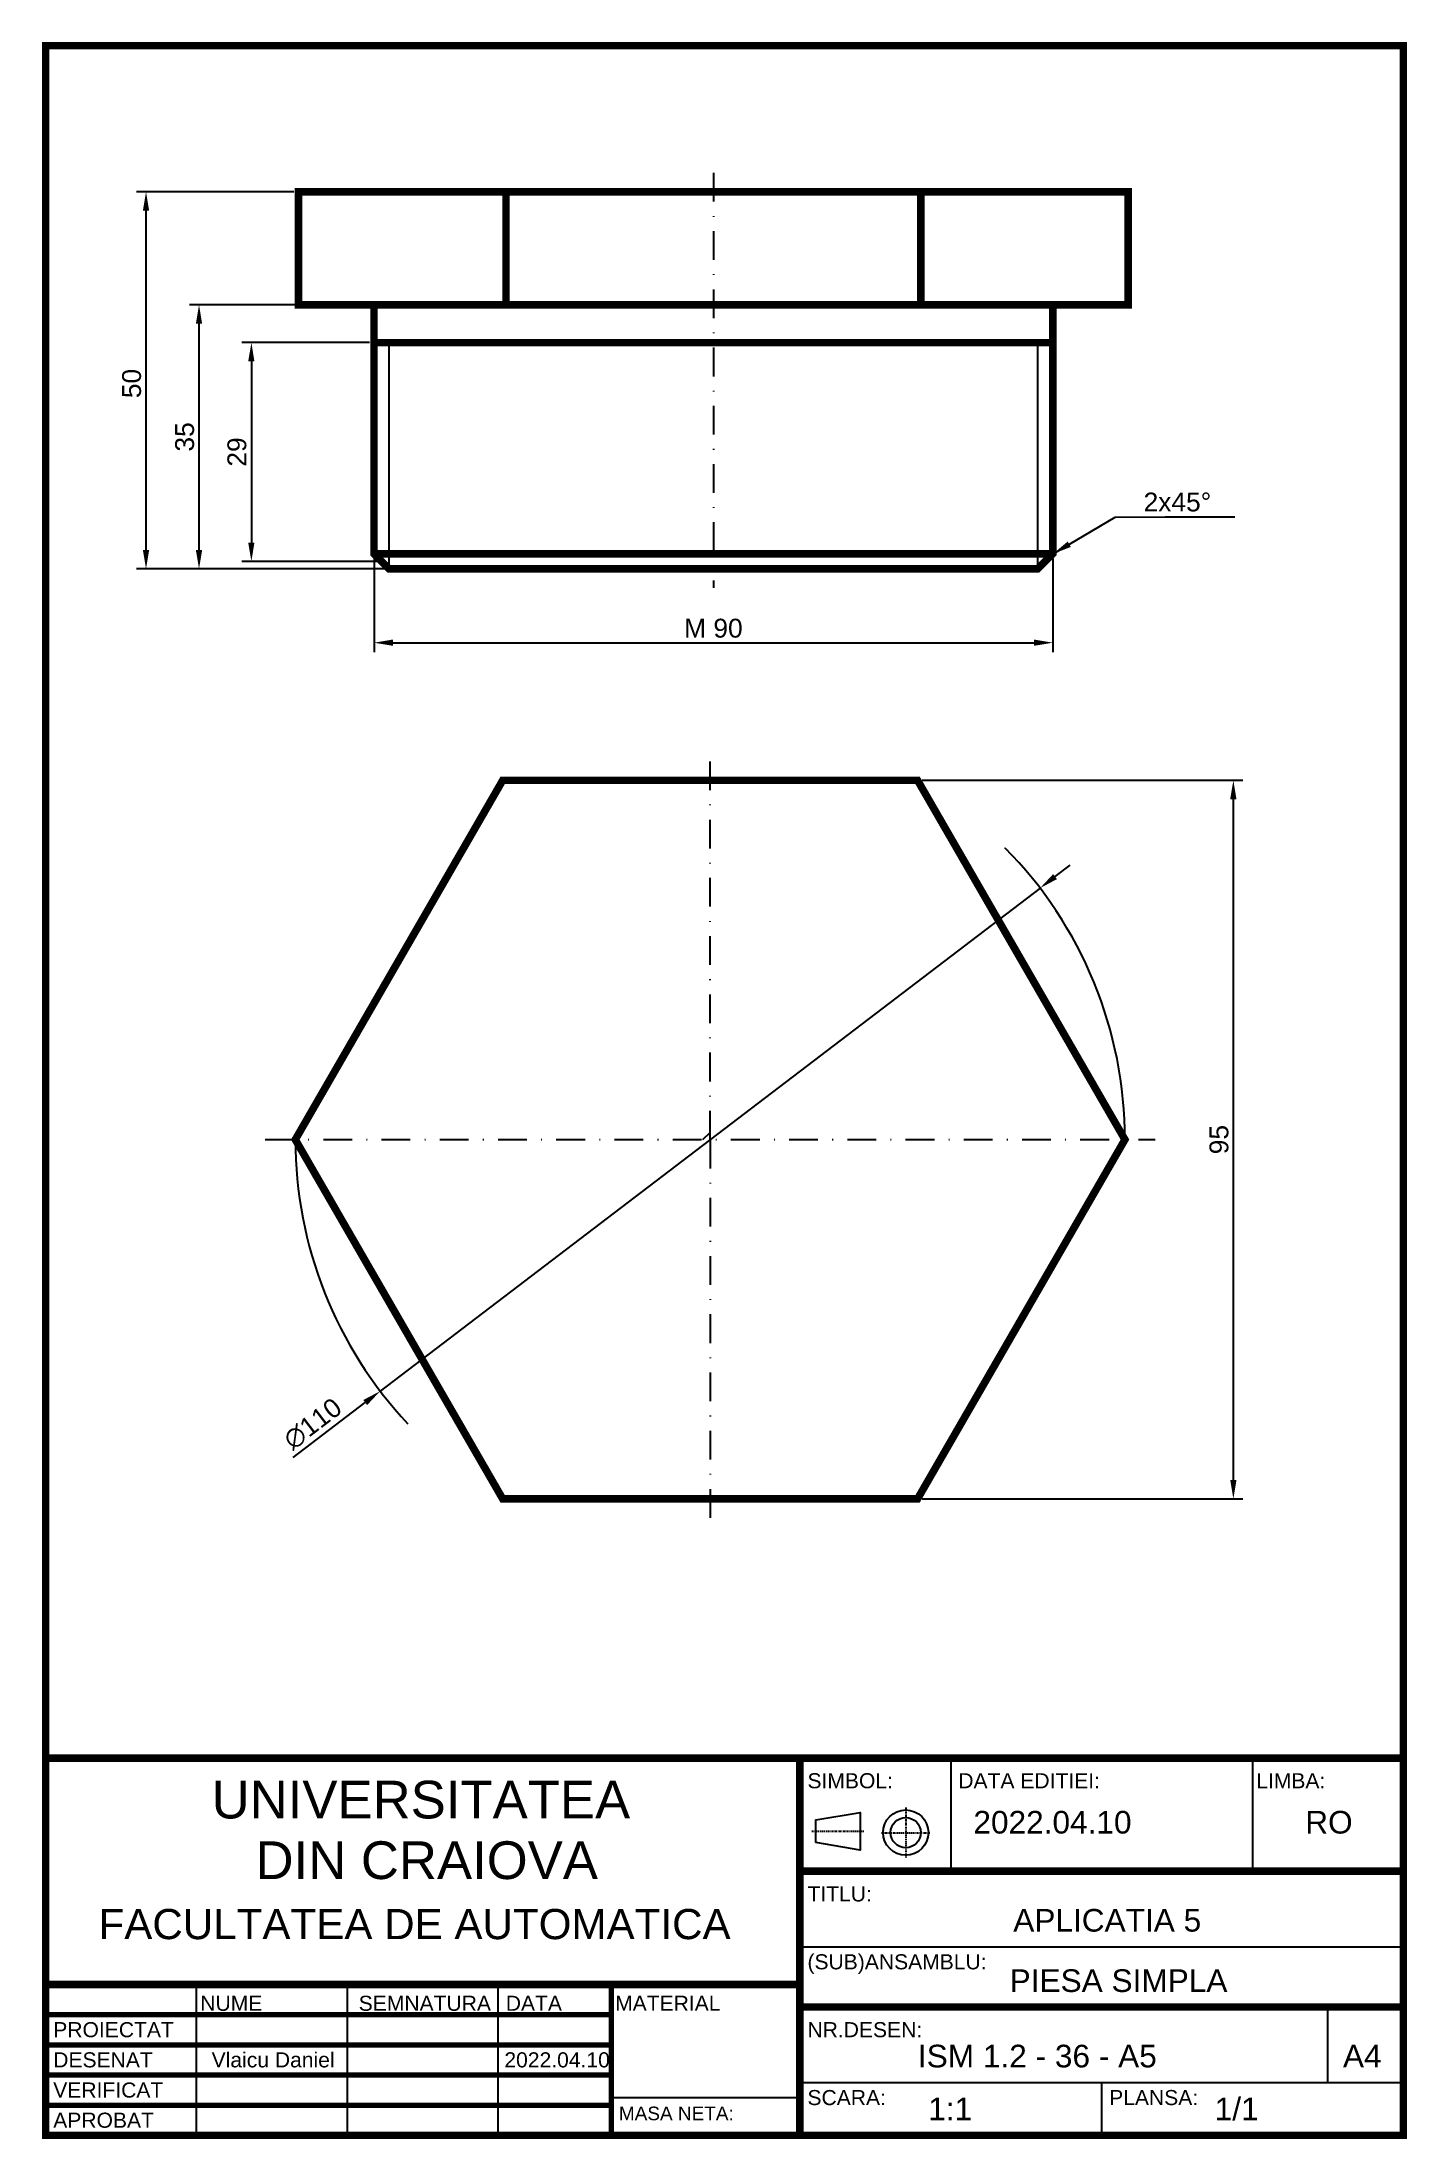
# Model space of a CAD drawing. Header units: millimetres. Extents: x 20 to 200, y 10 to 288.
import ezdxf

# ---------------------------------------------------------------- set-up
doc = ezdxf.new("R2010")
doc.units = ezdxf.units.MM
doc.header["$LTSCALE"] = 0.3
doc.linetypes.add('ACAD_ISO04W100', pattern=[30, 24, -3, 0, -3])
doc.linetypes.add('DASHDOT', pattern=[25.4, 12.7, -6.35, 0, -6.35])
doc.styles.get("Standard").update_dxf_attribs({"font": 'arial.ttf'})
doc.styles.add('style1', font='arial.ttf')
doc.dimstyles.new('ISO-25', dxfattribs={"dimtxt": 2.5, "dimasz": 2.5, "dimexe": 1.25, "dimexo": 0.625, "dimtad": 1, "dimtxsty": 'Standard', "dimcen": 2.5, "dimadec": 0, "dimazin": 0, "dimtfac": 1, "dimtmove": 0, "dimatfit": 3, "dimfxl": 1, "dimarcsym": 0})

# ---------------------------------------------------------------- blocks, each defined once
blk = doc.blocks.new('*D1')
at = {"color": 0, "lineweight": -2, "transparency": 16777216}
for p, q in [((63.53, 219.02), (63.53, 206.61)), ((153.53, 219.02), (153.53, 206.61)), ((66.03, 207.86), (151.03, 207.86))]:
    blk.add_line(p, q, dxfattribs=at)
at = {"color": 0, "transparency": 16777216}
for points in [[(66.03, 208.28), (66.03, 207.45), (63.53, 207.86)], [(151.03, 208.28), (151.03, 207.45), (153.53, 207.86)]]:
    blk.add_solid(points, dxfattribs=at)
at = {"layer": 'Defpoints', "color": 0, "transparency": 16777216}
for p in [(63.53, 219.64), (153.53, 219.64), (153.53, 207.86)]:
    blk.add_point(p, dxfattribs=at)
at = {"color": 0, "transparency": 16777216, "insert": (108.53, 209.77), "char_height": 2.5, "attachment_point": 5}
blk.add_mtext('M 90', dxfattribs=at)
blk = doc.blocks.new('*D2')
at = {"color": 0, "lineweight": -2, "transparency": 16777216}
for p, q in [((62.91, 247.64), (46.02, 247.64)), ((47.27, 245.14), (47.27, 221.14)), ((63.91, 218.64), (46.02, 218.64))]:
    blk.add_line(p, q, dxfattribs=at)
at = {"color": 0, "transparency": 16777216}
for points in [[(46.85, 245.14), (47.68, 245.14), (47.27, 247.64)], [(46.85, 221.14), (47.68, 221.14), (47.27, 218.64)]]:
    blk.add_solid(points, dxfattribs=at)
at = {"layer": 'Defpoints', "color": 0, "transparency": 16777216}
for p in [(63.53, 247.64), (47.27, 218.64), (64.53, 218.64)]:
    blk.add_point(p, dxfattribs=at)
at = {"color": 0, "transparency": 16777216, "insert": (45.36, 233.14), "char_height": 2.5, "attachment_point": 5, "rotation": 90}
blk.add_mtext('29', dxfattribs=at)
blk = doc.blocks.new('*D3')
at = {"color": 0, "lineweight": -2, "transparency": 16777216}
for p, q in [((53.84, 252.64), (39.08, 252.64)), ((40.33, 220.14), (40.33, 250.14)), ((53.84, 217.64), (39.08, 217.64))]:
    blk.add_line(p, q, dxfattribs=at)
at = {"color": 0, "transparency": 16777216}
for points in [[(39.91, 250.14), (40.74, 250.14), (40.33, 252.64)], [(39.91, 220.14), (40.74, 220.14), (40.33, 217.64)]]:
    blk.add_solid(points, dxfattribs=at)
at = {"layer": 'Defpoints', "color": 0, "transparency": 16777216}
for p in [(40.33, 252.64), (54.46, 252.64), (54.46, 217.64)]:
    blk.add_point(p, dxfattribs=at)
at = {"color": 0, "transparency": 16777216, "insert": (38.43, 235.14), "char_height": 2.5, "attachment_point": 5, "rotation": 90}
blk.add_mtext('35', dxfattribs=at)
blk = doc.blocks.new('*D4')
at = {"color": 0, "lineweight": -2, "transparency": 16777216}
for p, q in [((52.91, 267.64), (32.05, 267.64)), ((33.3, 220.14), (33.3, 265.14)), ((64.91, 217.64), (32.05, 217.64))]:
    blk.add_line(p, q, dxfattribs=at)
at = {"color": 0, "transparency": 16777216}
for points in [[(32.89, 265.14), (33.72, 265.14), (33.3, 267.64)], [(32.89, 220.14), (33.72, 220.14), (33.3, 217.64)]]:
    blk.add_solid(points, dxfattribs=at)
at = {"layer": 'Defpoints', "color": 0, "transparency": 16777216}
for p in [(33.3, 267.64), (53.53, 267.64), (65.53, 217.64)]:
    blk.add_point(p, dxfattribs=at)
at = {"color": 0, "transparency": 16777216, "insert": (31.4, 242.22), "char_height": 2.5, "attachment_point": 5, "rotation": 90}
blk.add_mtext('50', dxfattribs=at)
blk = doc.blocks.new('*D5')
at = {"color": 0, "lineweight": -2, "transparency": 16777216}
for p, q in [((153.83, 176.85), (155.81, 178.36)), ((151.84, 175.33), (64.35, 108.65)), ((52.83, 99.87), (62.36, 107.14))]:
    blk.add_line(p, q, dxfattribs=at)
at = {"color": 0, "transparency": 16777216}
for points in [[(153.57, 177.18), (154.08, 176.52), (151.84, 175.33)], [(62.11, 107.47), (62.62, 106.8), (64.35, 108.65)]]:
    blk.add_solid(points, dxfattribs=at)
at = {"layer": 'Defpoints', "color": 0, "transparency": 16777216}
for p in [(151.84, 175.33), (64.35, 108.65)]:
    blk.add_point(p, dxfattribs=at)
at = {"color": 0, "transparency": 16777216, "insert": (55.41, 104.31), "char_height": 2.5, "attachment_point": 5, "rotation": 37.3149}
blk.add_mtext('∅110', dxfattribs=at)
blk = doc.blocks.new('*D6')
at = {"color": 0, "lineweight": -2, "transparency": 16777216}
for p, q in [((136.22, 189.62), (178.72, 189.62)), ((177.47, 96.86), (177.47, 187.12)), ((136.22, 94.36), (178.72, 94.36))]:
    blk.add_line(p, q, dxfattribs=at)
at = {"color": 0, "transparency": 16777216}
for points in [[(177.05, 187.12), (177.88, 187.12), (177.47, 189.62)], [(177.05, 96.86), (177.88, 96.86), (177.47, 94.36)]]:
    blk.add_solid(points, dxfattribs=at)
at = {"layer": 'Defpoints', "color": 0, "transparency": 16777216}
for p in [(135.59, 189.62), (177.47, 189.62), (135.59, 94.36)]:
    blk.add_point(p, dxfattribs=at)
at = {"color": 0, "transparency": 16777216, "insert": (175.57, 141.99), "char_height": 2.5, "attachment_point": 5, "rotation": 90}
blk.add_mtext('95', dxfattribs=at)
blk = doc.blocks.new('simbol 1')
at = {"linetype": 'ACAD_ISO04W100', "ltscale": 0.03}
blk.add_line((-3.45, 0), (3.45, 0), dxfattribs=at)
blk.add_lwpolyline([(-2.94, -1.5), (-2.94, 1.5), (2.96, 2.5), (2.96, -2.5)], close=True)
blk = doc.blocks.new('simbol 2')
at = {"linetype": 'ACAD_ISO04W100', "ltscale": 0.03}
for p, q in [((-0.01, 3.34), (-0.01, -3.34)), ((-3.24, 0), (3.24, 0))]:
    blk.add_line(p, q, dxfattribs=at)
at = {"linetype": 'Continuous', "ltscale": 0.03}
for radius in [3, 2]:
    blk.add_circle((-0.01, 0.02), radius, dxfattribs=at)

msp = doc.modelspace()

# ---------------------------------------------------------------- linework, layer by layer
for p, q in [((108.531, 270.141), (108.531, 270.141)), ((108.531, 270.141), (108.531, 270.141)), ((65.531, 217.641), (65.531, 247.641)), ((151.531, 217.641), (151.531, 247.641)), ((147.222, 180.645), (147.228, 180.65)), ((107.119, 141.991), (108.094, 142.931)), ((140, 60), (140, 45)), ((180, 60), (180, 45)), ((120, 35), (200, 35)), ((40, 10), (40, 30)), ((60, 10), (60, 30)), ((80, 10), (80, 30)), ((190, 17), (190, 27)), ((120, 17), (200, 17)), ((160, 17), (160, 10)), ((95, 15), (120, 15))]:
    msp.add_line(p, q)
at = {"linetype": 'DASHDOT'}
for p, q in [((108.531, 270.141), (108.531, 215.141)), ((108.094, 141.991), (108.094, 193.991)), ((49.094, 141.991), (167.094, 141.991)), ((108.094, 141.991), (108.094, 89.991))]:
    msp.add_line(p, q, dxfattribs=at)
at = {"lineweight": 70}
for p, q in [((95, 10), (95, 30)), ((20, 26), (95, 26)), ((20, 22), (95, 22)), ((20, 18), (95, 18)), ((20, 14), (95, 14))]:
    msp.add_line(p, q, dxfattribs=at)
at = {"const_width": 1}
for points in [[(20, 10), (200, 10), (200, 287), (20, 287)], [(20, 60), (120, 60), (120, 10), (20, 10)], [(120, 60), (200, 60), (200, 10), (120, 10)], [(120, 45), (200, 45), (200, 27), (120, 27)], [(20, 30), (120, 30), (120, 10), (20, 10)]]:
    msp.add_lwpolyline(points, close=True, dxfattribs=at)
at = {"color": 5, "const_width": 1}
for points in [[(108.531, 267.641), (53.531, 267.641), (53.531, 252.641), (63.531, 252.641), (63.531, 219.641), (65.531, 217.641), (108.531, 217.641)], [(81.031, 267.641), (81.031, 252.641)], [(108.531, 267.641), (163.531, 267.641), (163.531, 252.641), (153.531, 252.641), (153.531, 219.641), (151.531, 217.641), (108.531, 217.641)], [(136.031, 267.641), (136.031, 252.641)], [(63.531, 252.641), (108.531, 252.641)], [(153.531, 252.641), (108.531, 252.641)], [(108.531, 247.641), (63.531, 247.641)], [(108.531, 247.641), (153.531, 247.641)], [(108.531, 219.641), (63.531, 219.641)], [(108.531, 219.641), (153.531, 219.641)]]:
    msp.add_lwpolyline(points, dxfattribs=at)
msp.add_lwpolyline([(80.594, 189.623), (53.094, 141.991), (80.594, 94.36), (135.594, 94.36), (163.094, 141.991), (135.594, 189.623)], close=True, dxfattribs=at)
for points in [[(20, 10), (200, 10), (200, 60), (20, 60), (20, 10)], [(120, 10), (120, 60)], [(200, 45), (120, 45)], [(20, 30), (120, 30)], [(200, 27), (120, 27)]]:
    msp.add_lwpolyline(points)
for start, end in [(360, 44.65089), (180, 223.24098)]:
    msp.add_arc((108.094, 141.991), 55, start, end)

# ---------------------------------------------------------------- block references
for name, p in [('simbol 2', (134.039, 50.106)), ('simbol 1', (125.045, 50.297))]:
    msp.add_blockref(name, p)

# ---------------------------------------------------------------- texts
at = {"style": 'style1'}
for s, height, p in [('UNIVERSITATEA', 5, (42, 52)), ('SIMBOL:', 2, (121, 56)), ('DATA EDITIEI:', 2, (141, 56)), ('LIMBA:', 2, (180.5, 56)), ('2022.04.10', 3, (143, 50)), ('RO', 3, (187, 50)), ('   DIN CRAIOVA', 5, (42, 43.968)), ('TITLU:', 2, (121, 41)), ('FACULTATEA DE AUTOMATICA', 4, (27, 36)), ('                    APLICATIA 5', 3, (125, 37)), ('(SUB)ANSAMBLU:', 2, (121, 32)), ('           PIESA SIMPLA', 3, (135, 29)), ('NUME', 2, (40.5, 26.5)), ('SEMNATURA', 2, (61.5, 26.5)), ('DATA', 2, (81, 26.5)), ('MATERIAL', 2, (95.5, 26.5)), ('PROIECTAT', 2, (21, 23)), ('NR.DESEN:', 2, (121, 23)), ('DESENAT', 2, (21, 19)), ('Vlaicu Daniel                             2022.04.10', 2, (42, 19)), ('          ISM 1.2 - 36 - A5', 3, (124, 19)), ('A4', 3, (192, 19)), ('VERIFICAT', 2, (21, 15)), ('SCARA:', 2, (121, 14)), ('1:1', 3, (137, 12)), ('PLANSA:', 2, (161, 14)), ('1/1', 3, (175, 12)), ('APROBAT', 2, (21, 11)), ('MASA NETA:', 1.8, (96, 12))]:
    msp.add_text(s, height=height, dxfattribs=at).set_placement(p)
at = {"insert": (165.566, 225.227), "char_height": 2.5, "attachment_point": 7}
msp.add_mtext('2x45%%d', dxfattribs=at)

# ---------------------------------------------------------------- dimensions: what is measured, and where the dimension line sits
dim = msp.add_linear_dim(base=(33.302, 267.641), p1=(65.531, 217.641), p2=(53.531, 267.641), angle=90, dimstyle='ISO-25')
dim.commit()
dim.dimension.update_dxf_attribs({"geometry": '*D4', "text_midpoint": (33.302, 242.218), "dimtype": 160})
for base, p1, p2, picture, middle in [((40.328, 252.641), (54.461, 217.642), (54.461, 252.641), '*D3', (38.426, 235.141)), ((47.266, 218.641), (63.531, 247.641), (64.531, 218.641), '*D2', (45.364, 233.141))]:
    dim = msp.add_linear_dim(base=base, p1=p1, p2=p2, angle=90, dimstyle='ISO-25')
    dim.commit()
    dim.dimension.update_dxf_attribs({"geometry": picture, "text_midpoint": middle})
dim = msp.add_linear_dim(base=(153.531, 207.864), p1=(63.531, 219.641), p2=(153.531, 219.641), text='M 90', dimstyle='ISO-25')
dim.commit()
dim.dimension.update_dxf_attribs({"geometry": '*D1', "text_midpoint": (108.531, 209.766)})
dim = msp.add_linear_dim(base=(177.467, 189.623), p1=(135.594, 94.36), p2=(135.594, 189.623), angle=90, text='95', dimstyle='ISO-25')
dim.commit()
dim.dimension.update_dxf_attribs({"geometry": '*D6', "text_midpoint": (175.566, 141.991)})
dim = msp.add_diameter_dim_2p(p1=(151.837, 175.332), p2=(64.352, 108.651), dimstyle='ISO-25')
dim.commit()
dim.dimension.update_dxf_attribs({"geometry": '*D5', "text_midpoint": (55.409, 104.313)})

# ---------------------------------------------------------------- leaders
at = {"annotation_type": 0, "has_hookline": 1, "hookline_direction": 0, "text_width": 8.636}
msp.add_leader([(153.559, 219.641), (161.817, 224.505), (168.412, 224.533)], dimstyle='ISO-25', dxfattribs=at)

doc.saveas('drawing.dxf')
